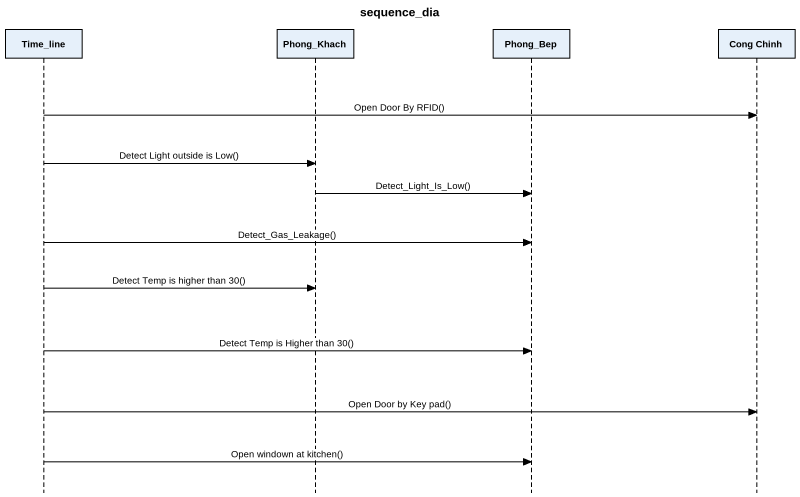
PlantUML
@startuml
title sequence_dia
hide footbox
participant Time_line
participant Phong_Khach
participant Phong_Bep
participant "Cong Chinh" as Cong_Chinh

Time_line -> Cong_Chinh : Open Door By RFID()
Time_line -> Phong_Khach : Detect Light outside is Low()
Phong_Khach -> Phong_Bep : Detect_Light_Is_Low()
Time_line -> Phong_Bep : Detect_Gas_Leakage()
Time_line -> Phong_Khach : Detect Temp is higher than 30()
Time_line -> Phong_Bep : Detect Temp is Higher than 30()
Time_line -> Cong_Chinh : Open Door by Key pad()
Time_line -> Phong_Bep : Open windown at kitchen()
@enduml
